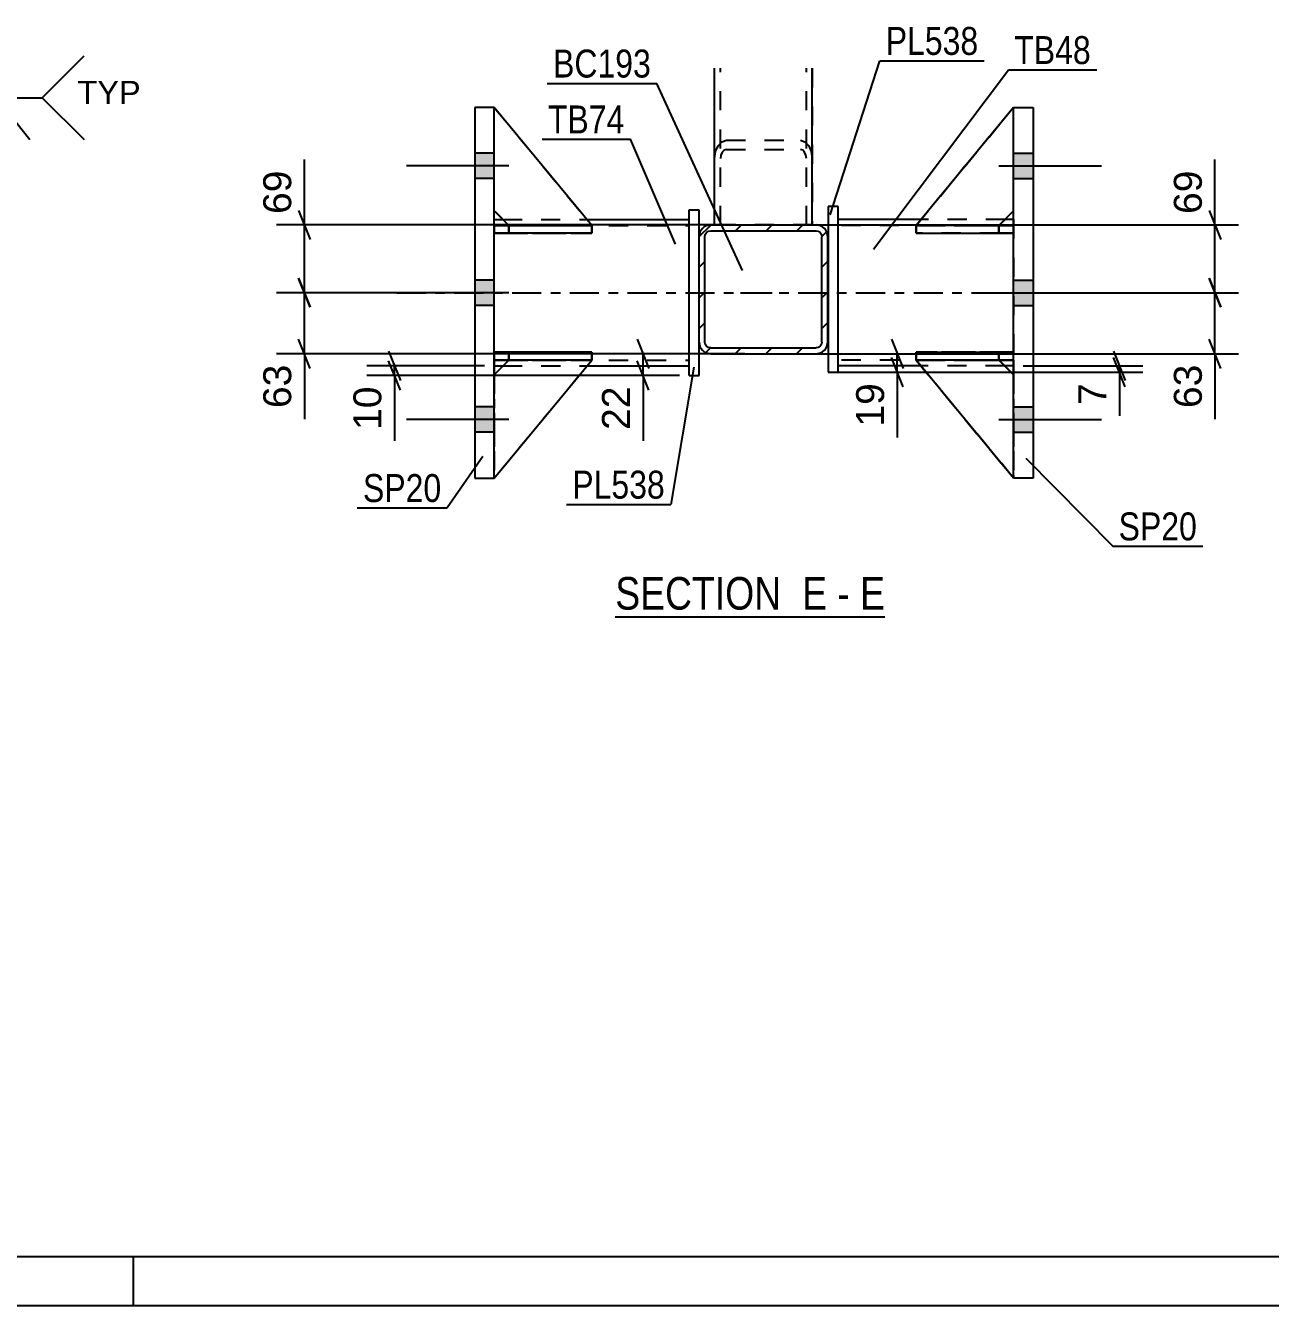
# Model space of a CAD drawing. Header units: millimetres. Extents: x -36 to 805, y -409 to 185.
# Drawn here: x 164.1 to 291.7, y -408.7 to -277.5 of the extents above; entities that cross this region are included whole.
import ezdxf

# ---------------------------------------------------------------- set-up
doc = ezdxf.new("R2010")
doc.units = ezdxf.units.MM
doc.linetypes.add('DXK_LINE_DOT2', pattern=[3.9198, 1.9599, -1.9599])
doc.linetypes.add('DXK_LINE_DOT3', pattern=[5.9187, 2.979, -0.9799, 0.9799, -0.9799])
doc.styles.add('Arial', font='ARIAL.TTF', dxfattribs={"height": 0.2})
doc.styles.add('Arial Narrow', font='ARIALN.TTF', dxfattribs={"height": 0.2})

# ---------------------------------------------------------------- blocks, each defined once
blk = doc.blocks.new('Unknown-203724355-1135')
at = {"color": 5, "linetype": 'Continuous'}
for p, q in [((-30.86, -403.7), (800.14, -403.7)), ((175.14, -408.7), (175.14, -403.7)), ((-35.86, -408.7), (805.14, -408.7))]:
    blk.add_line(p, q, dxfattribs=at)
blk = doc.blocks.new('Unknown-203724355-19 - 8073')
at = {"color": 6, "linetype": 'Continuous'}
blk.add_line((224.54, -338.12), (252.19, -338.12), dxfattribs=at)
at = {"color": 0, "linetype": 'Continuous'}
for points in [[(242.65, -337.37), (242.65, -333.87), (224.54, -333.87), (224.54, -337.37)], [(246.26, -337.37), (246.26, -333.87), (243.7, -333.87), (243.7, -337.37)], [(248.58, -337.37), (248.58, -333.87), (247.31, -333.87), (247.31, -337.37)], [(252.19, -337.37), (252.19, -333.87), (249.63, -333.87), (249.63, -337.37)]]:
    blk.add_wipeout(points, dxfattribs=at)
at = {"color": 7, "linetype": 'Continuous', "style": 'Arial Narrow'}
for s, p in [('SECTION ', (224.54, -337.37)), ('E', (243.7, -337.37)), ('E', (249.63, -337.37)), ('-', (247.31, -337.37))]:
    blk.add_text(s, height=3.34, dxfattribs=at).set_placement(p)
blk = doc.blocks.new('Part-203724355-8141 - 8073')
at = {"color": 2, "linetype": 'Continuous'}
for p, q in [((255.39, -297.98), (255.38, -297.98)), ((255.38, -297.98), (255.38, -298.78)), ((255.38, -298.78), (265.38, -298.78)), ((265.38, -297.98), (256.63, -297.98)), ((265.38, -297.98), (265.38, -297.98)), ((265.38, -297.98), (265.38, -298.78))]:
    blk.add_line(p, q, dxfattribs=at)
at = {"color": 7, "linetype": 'DXK_LINE_DOT2'}
for p, q in [((255.38, -298.78), (263.88, -298.78)), ((256.63, -297.98), (255.39, -297.98)), ((263.88, -297.98), (255.39, -297.98)), ((263.88, -297.98), (265.38, -297.98)), ((263.88, -297.98), (263.88, -298.78)), ((263.88, -298.78), (265.38, -298.78)), ((265.38, -297.98), (265.38, -297.98))]:
    blk.add_line(p, q, dxfattribs=at)
blk = doc.blocks.new('Part-203724355-8105 - 8073')
at = {"linetype": 'Continuous'}
h = blk.add_hatch(dxfattribs=at)
h.set_pattern_fill('', scale=0.7, style=0, pattern_type=0)
h.set_pattern_definition([(45, (234.3277, -297.939), (-1.57154, 1.57154), [])])
h.paths.add_polyline_path([(245.13, -297.94), (234.33, -297.94), (233.87, -298.03), (233.48, -298.29), (233.22, -298.68), (233.13, -299.14), (233.13, -309.94), (233.22, -310.4), (233.48, -310.79), (233.87, -311.05), (234.33, -311.14), (245.13, -311.14), (245.59, -311.05), (245.98, -310.79), (246.24, -310.4), (246.33, -309.94), (246.33, -299.14), (246.24, -298.68), (245.98, -298.29), (245.59, -298.03)])
h.paths.add_polyline_path([(245.68, -298.91), (245.73, -299.14), (245.73, -309.94), (245.68, -310.17), (245.55, -310.36), (245.36, -310.49), (245.13, -310.54), (234.33, -310.54), (234.1, -310.49), (233.9, -310.36), (233.77, -310.17), (233.73, -309.94), (233.73, -299.14), (233.77, -298.91), (233.9, -298.71), (234.1, -298.58), (234.33, -298.54), (245.13, -298.54), (245.36, -298.58), (245.55, -298.71)])
at = {"color": 2, "linetype": 'Continuous'}
for p, q in [((233.22, -298.68), (233.13, -299.14)), ((233.13, -309.94), (233.13, -299.14)), ((233.73, -299.14), (233.77, -298.91)), ((233.73, -309.94), (233.73, -299.14)), ((233.77, -298.91), (233.9, -298.71)), ((234.33, -297.94), (233.87, -298.03)), ((233.9, -298.71), (234.1, -298.58)), ((234.1, -298.58), (234.33, -298.54)), ((234.33, -297.94), (245.13, -297.94)), ((234.33, -298.54), (245.13, -298.54)), ((245.59, -298.03), (245.13, -297.94)), ((245.13, -298.54), (245.36, -298.58)), ((245.36, -298.58), (245.55, -298.71)), ((245.55, -298.71), (245.68, -298.91)), ((245.68, -298.91), (245.73, -299.14)), ((245.73, -309.94), (245.73, -299.14)), ((246.33, -299.14), (246.24, -298.68)), ((246.33, -309.94), (246.33, -299.14)), ((233.13, -309.94), (233.22, -310.4)), ((233.77, -310.17), (233.73, -309.94)), ((233.9, -310.36), (233.77, -310.17)), ((234.1, -310.49), (233.9, -310.36)), ((234.33, -310.54), (234.1, -310.49)), ((234.33, -310.54), (245.13, -310.54)), ((245.36, -310.49), (245.13, -310.54)), ((245.55, -310.36), (245.36, -310.49)), ((245.68, -310.17), (245.55, -310.36)), ((245.73, -309.94), (245.68, -310.17)), ((246.24, -310.4), (246.33, -309.94)), ((233.87, -311.05), (234.33, -311.14)), ((234.33, -311.14), (245.13, -311.14)), ((245.13, -311.14), (245.59, -311.05))]:
    blk.add_line(p, q, dxfattribs=at)
at = {"color": 7, "linetype": 'DXK_LINE_DOT3'}
blk.add_line((239.73, -304.54), (239.73, -304.54), dxfattribs=at)
at = {"color": 2, "linetype": 'Continuous'}
for centre, start, end in [((234.33, -299.14), 112.5, 157.5), ((245.13, -299.14), 22.5, 67.5), ((234.33, -309.94), 202.5, 247.5), ((245.13, -309.94), 292.5, 337.5)]:
    blk.add_arc(centre, 1.2, start, end, dxfattribs=at)
blk = doc.blocks.new('Part-203724355-8169 - 8073')
at = {"color": 7, "linetype": 'DXK_LINE_DOT2'}
for p, q in [((212.13, -296.49), (212.13, -285.88)), ((212.13, -285.88), (222.13, -297.99)), ((212.13, -285.88), (222.13, -297.99)), ((213.63, -297.99), (212.13, -296.49)), ((213.63, -297.99), (212.13, -296.49)), ((222.13, -297.99), (213.63, -297.99)), ((213.63, -297.99), (213.63, -297.99)), ((213.63, -297.99), (222.13, -297.99)), ((222.13, -297.99), (222.13, -297.99))]:
    blk.add_line(p, q, dxfattribs=at)
at = {"color": 7, "linetype": 'DXK_LINE_DOT3'}
for p, q in [((212.13, -297.99), (212.13, -285.88)), ((222.13, -297.99), (212.13, -297.99))]:
    blk.add_line(p, q, dxfattribs=at)
blk = doc.blocks.new('Part-203724355-8143 - 8073')
at = {"color": 7, "linetype": 'DXK_LINE_DOT2'}
for p, q in [((255.38, -298.78), (255.38, -297.98)), ((255.38, -297.98), (263.88, -297.98)), ((265.38, -297.98), (255.38, -297.98)), ((263.88, -298.78), (255.38, -298.78)), ((255.38, -298.78), (265.38, -298.78)), ((263.88, -298.78), (263.88, -297.98)), ((263.88, -297.98), (265.38, -297.98)), ((265.38, -298.78), (263.88, -298.78)), ((265.38, -298.78), (265.38, -297.98)), ((265.38, -298.78), (265.38, -297.98)), ((265.38, -297.98), (265.38, -297.98)), ((265.38, -298.78), (265.38, -298.78))]:
    blk.add_line(p, q, dxfattribs=at)
blk = doc.blocks.new('Part-203724355-8135 - 8073')
at = {"color": 7, "linetype": 'DXK_LINE_DOT2'}
for p, q in [((265.38, -285.88), (255.38, -297.99)), ((255.38, -297.99), (265.38, -285.88)), ((265.38, -296.49), (265.38, -285.88)), ((263.88, -297.99), (265.38, -296.49)), ((263.88, -297.99), (265.38, -296.49)), ((255.38, -297.99), (263.88, -297.99)), ((255.38, -297.99), (255.38, -297.99)), ((263.88, -297.99), (255.38, -297.99)), ((263.88, -297.99), (263.88, -297.99))]:
    blk.add_line(p, q, dxfattribs=at)
at = {"color": 7, "linetype": 'DXK_LINE_DOT3'}
for p, q in [((265.38, -297.99), (265.38, -285.88)), ((255.38, -297.99), (265.38, -297.99))]:
    blk.add_line(p, q, dxfattribs=at)
blk = doc.blocks.new('Part-203724355-8142 - 8073')
at = {"color": 7, "linetype": 'DXK_LINE_DOT2'}
for p, q in [((255.38, -311.78), (255.38, -310.98)), ((255.38, -310.98), (263.88, -310.98)), ((265.38, -310.98), (255.38, -310.98)), ((263.88, -311.78), (255.38, -311.78)), ((255.38, -311.78), (265.38, -311.78)), ((263.88, -311.78), (263.88, -310.98)), ((263.88, -310.98), (265.38, -310.98)), ((265.38, -311.78), (263.88, -311.78)), ((265.38, -311.78), (265.38, -310.98)), ((265.38, -311.78), (265.38, -310.98)), ((265.38, -310.98), (265.38, -310.98)), ((265.38, -311.78), (265.38, -311.78))]:
    blk.add_line(p, q, dxfattribs=at)
blk = doc.blocks.new('Part-203724355-8218 - 8073')
at = {"color": 2, "linetype": 'Continuous'}
for p, q in [((212.13, -285.88), (212.13, -285.88)), ((212.13, -285.88), (212.13, -285.88)), ((222.13, -297.99), (212.13, -285.88)), ((213.62, -297.98), (212.13, -296.49)), ((220.88, -297.99), (222.13, -297.99)), ((222.13, -297.99), (222.13, -297.99))]:
    blk.add_line(p, q, dxfattribs=at)
at = {"color": 7, "linetype": 'DXK_LINE_DOT2'}
for p, q in [((212.13, -296.49), (212.13, -285.88)), ((212.13, -285.88), (222.13, -297.99)), ((213.63, -297.99), (212.13, -296.49)), ((213.63, -297.99), (213.62, -297.98)), ((222.13, -297.99), (213.63, -297.99)), ((213.63, -297.99), (213.63, -297.99)), ((213.63, -297.99), (220.88, -297.99))]:
    blk.add_line(p, q, dxfattribs=at)
blk = doc.blocks.new('Part-203724355-8163 - 8073')
at = {"color": 7, "linetype": 'DXK_LINE_DOT2'}
for p, q in [((255.38, -311.79), (263.88, -311.79)), ((265.38, -323.88), (255.38, -311.79)), ((255.38, -311.79), (255.38, -311.79)), ((263.88, -311.79), (255.38, -311.79)), ((255.38, -311.79), (265.38, -323.88)), ((263.88, -311.79), (265.38, -313.29)), ((263.88, -311.79), (263.88, -311.79)), ((265.38, -313.29), (263.88, -311.79)), ((265.38, -313.29), (265.38, -323.88))]:
    blk.add_line(p, q, dxfattribs=at)
at = {"color": 7, "linetype": 'DXK_LINE_DOT3'}
for p, q in [((255.38, -311.79), (265.38, -311.79)), ((265.38, -311.79), (265.38, -323.88))]:
    blk.add_line(p, q, dxfattribs=at)
blk = doc.blocks.new('Part-203724355-8171 - 8073')
at = {"color": 7, "linetype": 'DXK_LINE_DOT2'}
for p, q in [((213.63, -311.79), (212.13, -313.29)), ((212.13, -323.88), (222.13, -311.79)), ((212.13, -313.29), (213.63, -311.79)), ((212.13, -323.88), (222.13, -311.79)), ((222.13, -311.79), (213.63, -311.79)), ((213.63, -311.79), (213.63, -311.79)), ((213.63, -311.79), (222.13, -311.79)), ((222.13, -311.79), (222.13, -311.79)), ((212.13, -313.29), (212.13, -323.88))]:
    blk.add_line(p, q, dxfattribs=at)
at = {"color": 7, "linetype": 'DXK_LINE_DOT3'}
for p, q in [((222.13, -311.79), (212.13, -311.79)), ((212.13, -311.79), (212.13, -323.88))]:
    blk.add_line(p, q, dxfattribs=at)
blk = doc.blocks.new('Part-203724355-8216 - 8073')
at = {"color": 7, "linetype": 'DXK_LINE_DOT2'}
for p, q in [((212.13, -297.98), (213.63, -297.98)), ((221.89, -297.98), (212.13, -297.98)), ((212.13, -297.98), (212.13, -297.98)), ((212.13, -297.98), (212.13, -298.78)), ((212.13, -297.98), (212.13, -298.78)), ((213.63, -298.78), (212.13, -298.78)), ((212.13, -298.78), (222.13, -298.78)), ((212.13, -298.78), (212.13, -298.78)), ((213.63, -297.98), (222.13, -297.98)), ((213.63, -297.98), (213.63, -298.78)), ((222.13, -298.78), (213.63, -298.78)), ((222.13, -297.98), (222.13, -298.78))]:
    blk.add_line(p, q, dxfattribs=at)
blk = doc.blocks.new('Part-203724355-8173 - 8073')
at = {"color": 2, "linetype": 'Continuous'}
for p, q in [((212.13, -298.78), (212.13, -297.98)), ((212.13, -297.98), (220.88, -297.98)), ((222.13, -298.78), (212.13, -298.78)), ((212.13, -298.78), (212.13, -298.78)), ((222.13, -297.98), (222.12, -297.98)), ((222.13, -298.78), (222.13, -297.98))]:
    blk.add_line(p, q, dxfattribs=at)
at = {"color": 7, "linetype": 'DXK_LINE_DOT2'}
for p, q in [((213.63, -297.98), (212.13, -297.98)), ((212.13, -298.78), (213.63, -298.78)), ((213.63, -298.78), (213.63, -297.98)), ((213.63, -297.98), (222.12, -297.98)), ((213.63, -298.78), (222.13, -298.78))]:
    blk.add_line(p, q, dxfattribs=at)
blk = doc.blocks.new('Part-203724355-8174 - 8073')
at = {"color": 7, "linetype": 'DXK_LINE_DOT2'}
for p, q in [((212.13, -310.98), (213.63, -310.98)), ((222.13, -310.98), (212.13, -310.98)), ((212.13, -310.98), (212.13, -310.98)), ((212.13, -310.98), (212.13, -311.78)), ((212.13, -310.98), (212.13, -311.78)), ((213.63, -311.78), (212.13, -311.78)), ((212.13, -311.78), (222.13, -311.78)), ((212.13, -311.78), (212.13, -311.78)), ((213.63, -310.98), (222.13, -310.98)), ((213.63, -310.98), (213.63, -311.78)), ((222.13, -311.78), (213.63, -311.78)), ((222.13, -310.98), (222.13, -311.78))]:
    blk.add_line(p, q, dxfattribs=at)
blk = doc.blocks.new('Part-203724355-8196 - 8073')
at = {"color": 2, "linetype": 'Continuous'}
for p, q in [((212.13, -311.78), (212.13, -310.98)), ((222.13, -310.98), (212.13, -310.98)), ((222.13, -311.78), (212.13, -311.78)), ((212.13, -311.78), (212.13, -311.78)), ((222.13, -311.78), (222.13, -310.98))]:
    blk.add_line(p, q, dxfattribs=at)
at = {"color": 7, "linetype": 'DXK_LINE_DOT2'}
for p, q in [((213.63, -310.98), (212.13, -310.98)), ((212.13, -311.78), (213.63, -311.78)), ((213.63, -311.78), (213.63, -310.98)), ((222.13, -310.98), (213.63, -310.98)), ((213.63, -311.78), (222.13, -311.78))]:
    blk.add_line(p, q, dxfattribs=at)
blk = doc.blocks.new('Part-203724355-8203 - 8073')
at = {"color": 2, "linetype": 'Continuous'}
for p, q in [((213.63, -311.79), (212.13, -313.29)), ((212.13, -323.88), (222.13, -311.79)), ((222.13, -311.79), (213.63, -311.79)), ((213.63, -311.79), (213.63, -311.79)), ((222.13, -311.79), (222.13, -311.79))]:
    blk.add_line(p, q, dxfattribs=at)
at = {"color": 7, "linetype": 'DXK_LINE_DOT2'}
for p, q in [((212.13, -313.29), (213.63, -311.79)), ((212.13, -323.88), (222.13, -311.79)), ((213.63, -311.79), (222.13, -311.79)), ((212.13, -313.29), (212.13, -323.88))]:
    blk.add_line(p, q, dxfattribs=at)
blk = doc.blocks.new('Part-203724355-8204 - 8073')
at = {"color": 2, "linetype": 'Continuous'}
for p, q in [((255.38, -310.98), (265.38, -310.98)), ((255.38, -310.98), (255.38, -311.78)), ((265.38, -311.78), (255.38, -311.78)), ((265.38, -310.98), (265.38, -310.98)), ((265.38, -311.78), (265.38, -310.98))]:
    blk.add_line(p, q, dxfattribs=at)
at = {"color": 7, "linetype": 'DXK_LINE_DOT2'}
for p, q in [((263.88, -310.98), (255.38, -310.98)), ((255.38, -311.78), (263.88, -311.78)), ((265.38, -310.98), (263.88, -310.98)), ((263.88, -310.98), (263.88, -311.78)), ((263.88, -311.78), (265.38, -311.78)), ((265.38, -310.98), (265.38, -310.98))]:
    blk.add_line(p, q, dxfattribs=at)
blk = doc.blocks.new('Part-203724355-8211 - 8073')
at = {"color": 2, "linetype": 'Continuous'}
for p, q in [((255.88, -297.38), (247.38, -297.38)), ((265.38, -297.38), (264.49, -297.38)), ((255.87, -312.38), (247.38, -312.38)), ((265.38, -312.38), (264.47, -312.38))]:
    blk.add_line(p, q, dxfattribs=at)
at = {"color": 7, "linetype": 'DXK_LINE_DOT2'}
for p, q in [((247.38, -312.38), (247.38, -297.38)), ((264.49, -297.38), (255.88, -297.38)), ((265.38, -297.38), (265.38, -312.38)), ((265.38, -297.98), (247.38, -297.98)), ((265.38, -311.78), (247.38, -311.78)), ((264.47, -312.38), (255.87, -312.38))]:
    blk.add_line(p, q, dxfattribs=at)
at = {"color": 7, "linetype": 'DXK_LINE_DOT3'}
blk.add_line((237.38, -304.88), (275.38, -304.88), dxfattribs=at)
blk = doc.blocks.new('Bolt-203724355-8233 - 8073')
at = {"linetype": 'Continuous'}
for points in [[(267.38, -293.18), (267.38, -290.58), (265.38, -290.58), (265.38, -293.18)], [(267.38, -293.18), (267.38, -290.58), (265.38, -290.58), (265.38, -293.18)], [(267.38, -293.18), (267.38, -290.58), (265.38, -290.58), (265.38, -293.18)], [(267.38, -306.18), (267.38, -303.58), (265.38, -303.58), (265.38, -306.18)], [(267.38, -306.18), (267.38, -303.58), (265.38, -303.58), (265.38, -306.18)], [(267.38, -319.18), (267.38, -316.58), (265.38, -316.58), (265.38, -319.18)], [(267.38, -319.18), (267.38, -316.58), (265.38, -316.58), (265.38, -319.18)], [(267.38, -319.18), (267.38, -316.58), (265.38, -316.58), (265.38, -319.18)]]:
    blk.add_hatch(color=1, dxfattribs=at).paths.add_polyline_path(points)
at = {"color": 1, "linetype": 'Continuous'}
for p, q in [((265.38, -290.58), (267.38, -290.58)), ((265.38, -290.58), (267.38, -290.58)), ((265.38, -290.58), (267.38, -290.58)), ((263.88, -291.88), (274.38, -291.88)), ((263.88, -291.88), (274.38, -291.88)), ((263.88, -291.88), (274.38, -291.88)), ((265.38, -293.18), (267.38, -293.18)), ((265.38, -293.18), (267.38, -293.18)), ((265.38, -293.18), (267.38, -293.18)), ((265.38, -303.58), (267.38, -303.58)), ((265.38, -303.58), (267.38, -303.58)), ((263.88, -304.88), (274.38, -304.88)), ((263.88, -304.88), (274.38, -304.88)), ((265.38, -306.18), (267.38, -306.18)), ((265.38, -306.18), (267.38, -306.18)), ((265.38, -316.58), (267.38, -316.58)), ((265.38, -316.58), (267.38, -316.58)), ((265.38, -316.58), (267.38, -316.58)), ((263.88, -317.88), (274.38, -317.88)), ((263.88, -317.88), (274.38, -317.88)), ((263.88, -317.88), (274.38, -317.88)), ((265.38, -319.18), (267.38, -319.18)), ((265.38, -319.18), (267.38, -319.18)), ((265.38, -319.18), (267.38, -319.18))]:
    blk.add_line(p, q, dxfattribs=at)
blk = doc.blocks.new('Bolt-203724355-8234 - 8073')
at = {"linetype": 'Continuous'}
for points in [[(212.13, -293.18), (212.13, -290.58), (210.13, -290.58), (210.13, -293.18)], [(212.13, -293.18), (212.13, -290.58), (210.13, -290.58), (210.13, -293.18)], [(212.13, -293.18), (212.13, -290.58), (210.13, -290.58), (210.13, -293.18)], [(212.13, -306.18), (212.13, -303.58), (210.13, -303.58), (210.13, -306.18)], [(212.13, -306.18), (212.13, -303.58), (210.13, -303.58), (210.13, -306.18)], [(212.13, -319.18), (212.13, -316.58), (210.13, -316.58), (210.13, -319.18)], [(212.13, -319.18), (212.13, -316.58), (210.13, -316.58), (210.13, -319.18)], [(212.13, -319.18), (212.13, -316.58), (210.13, -316.58), (210.13, -319.18)]]:
    blk.add_hatch(color=1, dxfattribs=at).paths.add_polyline_path(points)
at = {"color": 1, "linetype": 'Continuous'}
for p, q in [((212.13, -290.58), (210.13, -290.58)), ((212.13, -290.58), (210.13, -290.58)), ((212.13, -290.58), (210.13, -290.58)), ((213.63, -291.88), (203.13, -291.88)), ((213.63, -291.88), (203.13, -291.88)), ((213.63, -291.88), (203.13, -291.88)), ((212.13, -293.18), (210.13, -293.18)), ((212.13, -293.18), (210.13, -293.18)), ((212.13, -293.18), (210.13, -293.18)), ((212.13, -303.58), (210.13, -303.58)), ((212.13, -303.58), (210.13, -303.58)), ((213.63, -304.88), (203.13, -304.88)), ((213.63, -304.88), (203.13, -304.88)), ((212.13, -306.18), (210.13, -306.18)), ((212.13, -306.18), (210.13, -306.18)), ((212.13, -316.58), (210.13, -316.58)), ((212.13, -316.58), (210.13, -316.58)), ((212.13, -316.58), (210.13, -316.58)), ((213.63, -317.88), (203.13, -317.88)), ((213.63, -317.88), (203.13, -317.88)), ((213.63, -317.88), (203.13, -317.88)), ((212.13, -319.18), (210.13, -319.18)), ((212.13, -319.18), (210.13, -319.18)), ((212.13, -319.18), (210.13, -319.18))]:
    blk.add_line(p, q, dxfattribs=at)
blk = doc.blocks.new('Part-203724355-8237 - 8073')
at = {"color": 2, "linetype": 'Continuous'}
for p, q in [((210.13, -285.88), (210.13, -323.88)), ((212.13, -285.88), (210.13, -285.88)), ((212.13, -323.88), (212.13, -285.88)), ((210.13, -323.88), (212.13, -323.88))]:
    blk.add_line(p, q, dxfattribs=at)
blk = doc.blocks.new('Part-203724355-8238 - 8073')
at = {"color": 2, "linetype": 'Continuous'}
for p, q in [((255.38, -311.79), (255.38, -311.79)), ((263.88, -311.79), (255.38, -311.79)), ((265.38, -323.88), (255.38, -311.79)), ((263.88, -311.79), (263.88, -311.79)), ((263.88, -311.79), (265.38, -313.29))]:
    blk.add_line(p, q, dxfattribs=at)
at = {"color": 7, "linetype": 'DXK_LINE_DOT2'}
for p, q in [((255.38, -311.79), (263.88, -311.79)), ((265.38, -323.88), (255.38, -311.79)), ((263.88, -311.79), (265.38, -313.29)), ((265.38, -313.29), (265.38, -323.88))]:
    blk.add_line(p, q, dxfattribs=at)
blk = doc.blocks.new('Part-203724355-8240 - 8073')
at = {"color": 2, "linetype": 'Continuous'}
for p, q in [((232.13, -313.38), (232.13, -296.38)), ((232.13, -296.38), (233.13, -296.38)), ((233.13, -299.14), (233.13, -296.38)), ((233.13, -313.38), (233.13, -309.94)), ((232.13, -313.38), (233.13, -313.38))]:
    blk.add_line(p, q, dxfattribs=at)
at = {"color": 7, "linetype": 'DXK_LINE_DOT2'}
blk.add_line((233.13, -309.94), (233.13, -299.14), dxfattribs=at)
blk = doc.blocks.new('Part-203724355-8241 - 8073')
at = {"color": 2, "linetype": 'Continuous'}
for p, q in [((212.13, -297.38), (213.02, -297.38)), ((221.63, -297.38), (232.13, -297.38)), ((212.13, -312.38), (213.03, -312.38)), ((221.64, -312.38), (232.13, -312.38))]:
    blk.add_line(p, q, dxfattribs=at)
at = {"color": 7, "linetype": 'DXK_LINE_DOT2'}
for p, q in [((212.13, -312.38), (212.13, -297.38)), ((213.02, -297.38), (221.63, -297.38)), ((232.13, -312.38), (232.13, -297.38)), ((212.13, -297.98), (232.13, -297.98)), ((212.13, -311.78), (232.13, -311.78)), ((213.03, -312.38), (221.64, -312.38))]:
    blk.add_line(p, q, dxfattribs=at)
at = {"color": 7, "linetype": 'DXK_LINE_DOT3'}
blk.add_line((202.13, -304.88), (242.13, -304.88), dxfattribs=at)
blk = doc.blocks.new('Part-203724355-8242 - 8073')
at = {"color": 2, "linetype": 'Continuous'}
for p, q in [((265.38, -323.88), (265.38, -285.88)), ((265.38, -285.88), (267.38, -285.88)), ((267.38, -285.88), (267.38, -323.88)), ((267.38, -323.88), (265.38, -323.88))]:
    blk.add_line(p, q, dxfattribs=at)
blk = doc.blocks.new('Part-203724355-8244 - 8073')
at = {"color": 7, "linetype": 'DXK_LINE_DOT2'}
for p, q in [((234.73, -297.94), (234.73, -281.87)), ((235.33, -297.94), (235.33, -281.87)), ((244.13, -297.94), (244.13, -281.87)), ((244.73, -281.87), (244.73, -297.94)), ((244.73, -297.94), (234.73, -297.94))]:
    blk.add_line(p, q, dxfattribs=at)
blk = doc.blocks.new('Part-203724355-8245 - 8073')
at = {"color": 2, "linetype": 'Continuous'}
for p, q in [((234.73, -297.94), (234.73, -281.87)), ((244.73, -297.94), (244.73, -281.87))]:
    blk.add_line(p, q, dxfattribs=at)
at = {"color": 7, "linetype": 'DXK_LINE_DOT2'}
for p, q in [((235.33, -297.94), (235.33, -281.87)), ((244.13, -297.94), (244.13, -281.87)), ((234.82, -290.41), (235.08, -289.81)), ((235.08, -289.81), (235.47, -289.4)), ((235.47, -289.4), (235.93, -289.26)), ((235.93, -289.26), (243.53, -289.26)), ((243.53, -289.26), (243.99, -289.4)), ((243.99, -289.4), (244.38, -289.81)), ((244.38, -289.81), (244.64, -290.41)), ((234.73, -291.12), (234.82, -290.41)), ((235.37, -290.77), (235.33, -291.12)), ((235.5, -290.47), (235.37, -290.77)), ((235.7, -290.26), (235.5, -290.47)), ((235.93, -290.19), (235.7, -290.26)), ((235.93, -290.19), (243.53, -290.19)), ((243.76, -290.26), (243.53, -290.19)), ((243.95, -290.47), (243.76, -290.26)), ((244.08, -290.77), (243.95, -290.47)), ((244.13, -291.12), (244.08, -290.77)), ((244.64, -290.41), (244.73, -291.12)), ((234.73, -297.94), (244.73, -297.94))]:
    blk.add_line(p, q, dxfattribs=at)
blk = doc.blocks.new('Part-203724355-8246 - 8073')
at = {"color": 2, "linetype": 'Continuous'}
for p, q in [((265.38, -285.88), (255.38, -297.99)), ((265.38, -285.88), (265.38, -285.88)), ((265.38, -285.88), (265.38, -285.88)), ((263.89, -297.98), (265.38, -296.49)), ((256.63, -297.99), (255.38, -297.99)), ((255.38, -297.99), (255.38, -297.99))]:
    blk.add_line(p, q, dxfattribs=at)
at = {"color": 7, "linetype": 'DXK_LINE_DOT2'}
for p, q in [((265.38, -285.88), (255.38, -297.99)), ((265.38, -296.49), (265.38, -285.88)), ((263.88, -297.99), (265.38, -296.49)), ((263.88, -297.99), (255.38, -297.99)), ((263.88, -297.99), (256.63, -297.99)), ((263.88, -297.99), (263.89, -297.98)), ((263.88, -297.99), (263.88, -297.99))]:
    blk.add_line(p, q, dxfattribs=at)
blk = doc.blocks.new('Part-203724355-8251 - 8073')
at = {"color": 2, "linetype": 'Continuous'}
for p, q in [((247.38, -296.04), (246.38, -296.04)), ((246.38, -296.04), (246.38, -313.04)), ((247.38, -313.04), (247.38, -296.04)), ((246.38, -313.04), (247.38, -313.04))]:
    blk.add_line(p, q, dxfattribs=at)
blk = doc.blocks.new('StraightDimension-203724355-8338 - 8073')
at = {"color": 7, "linetype": 'Continuous'}
for p, q in [((285.43, -303.38), (286.63, -306.38)), ((268.38, -304.88), (288.43, -304.88)), ((286.03, -311.14), (286.03, -304.88)), ((286.63, -312.64), (285.43, -309.64)), ((246.13, -311.14), (288.43, -311.14)), ((286.03, -311.14), (286.03, -317.84)), ((286.03, -311.14), (286.03, -317.84))]:
    blk.add_line(p, q, dxfattribs=at)
at = {"color": 0}
blk.add_wipeout([(285.28, -311.66), (281.08, -311.66), (281.08, -317.31), (285.28, -317.31)], dxfattribs=at)
at = {"color": 3, "style": 'Arial'}
blk.add_text('63', height=2.865, rotation=90.0002, dxfattribs=at).set_placement((284.68, -316.71))
blk = doc.blocks.new('StraightDimension-203724355-8351 - 8073')
at = {"color": 7, "linetype": 'Continuous'}
for p, q in [((286.03, -297.94), (286.03, -291.24)), ((286.03, -297.94), (286.03, -291.24)), ((285.43, -296.44), (286.63, -299.44)), ((243.98, -297.94), (288.43, -297.94)), ((286.03, -304.88), (286.03, -297.94)), ((286.63, -306.38), (285.43, -303.38)), ((268.38, -304.88), (288.43, -304.88))]:
    blk.add_line(p, q, dxfattribs=at)
at = {"color": 0}
blk.add_wipeout([(285.28, -291.77), (281.08, -291.77), (281.08, -297.41), (285.28, -297.41)], dxfattribs=at)
at = {"color": 3, "style": 'Arial'}
blk.add_text('69', height=2.865, rotation=90.0002, dxfattribs=at).set_placement((284.68, -296.81))
blk = doc.blocks.new('StraightDimension-203724355-8324 - 8073')
at = {"color": 7, "linetype": 'Continuous'}
for p, q in [((192.06, -303.38), (193.26, -306.38)), ((209.13, -304.88), (189.81, -304.88)), ((192.66, -311.14), (192.66, -304.88)), ((193.26, -312.64), (192.06, -309.64)), ((237.84, -311.14), (189.81, -311.14)), ((192.66, -311.14), (192.66, -317.84)), ((192.66, -311.14), (192.66, -317.84))]:
    blk.add_line(p, q, dxfattribs=at)
at = {"color": 0}
blk.add_wipeout([(191.91, -311.66), (187.71, -311.66), (187.71, -317.31), (191.91, -317.31)], dxfattribs=at)
at = {"color": 3, "style": 'Arial'}
blk.add_text('63', height=2.865, rotation=90.0002, dxfattribs=at).set_placement((191.31, -316.71))
blk = doc.blocks.new('StraightDimension-203724355-8366 - 8073')
at = {"color": 7, "linetype": 'Continuous'}
for p, q in [((226.79, -309.64), (227.99, -312.64)), ((234.52, -311.14), (224.54, -311.14)), ((227.99, -314.88), (226.79, -311.88)), ((227.39, -313.38), (227.39, -311.14)), ((231.13, -313.38), (224.54, -313.38)), ((227.39, -313.38), (227.39, -320.07)), ((227.39, -313.38), (227.39, -320.07))]:
    blk.add_line(p, q, dxfattribs=at)
at = {"color": 0}
blk.add_wipeout([(226.64, -313.9), (222.44, -313.9), (222.44, -319.55), (226.64, -319.55)], dxfattribs=at)
at = {"color": 3, "style": 'Arial'}
blk.add_text('22', height=2.865, rotation=90.0002, dxfattribs=at).set_placement((226.04, -318.95))
blk = doc.blocks.new('StraightDimension-203724355-8310 - 8073')
at = {"color": 7, "linetype": 'Continuous'}
for p, q in [((192.66, -297.94), (192.66, -291.24)), ((192.66, -297.94), (192.66, -291.24)), ((192.06, -296.44), (193.26, -299.44)), ((236.01, -297.94), (189.81, -297.94)), ((192.66, -304.88), (192.66, -297.94)), ((193.26, -306.38), (192.06, -303.38)), ((209.13, -304.88), (189.81, -304.88))]:
    blk.add_line(p, q, dxfattribs=at)
at = {"color": 0}
blk.add_wipeout([(191.91, -291.77), (187.71, -291.77), (187.71, -297.41), (191.91, -297.41)], dxfattribs=at)
at = {"color": 3, "style": 'Arial'}
blk.add_text('69', height=2.865, rotation=90.0002, dxfattribs=at).set_placement((191.31, -296.81))
blk = doc.blocks.new('StraightDimension-203724355-8391 - 8073')
at = {"color": 7, "linetype": 'Continuous'}
for p, q in [((275.63, -310.88), (276.83, -313.88)), ((276.83, -314.54), (275.63, -311.54)), ((248.38, -313.04), (278.63, -313.04)), ((266.38, -312.38), (278.63, -312.38)), ((276.23, -313.04), (276.23, -312.38)), ((276.23, -313.04), (276.23, -317.51)), ((276.23, -313.04), (276.23, -317.51))]:
    blk.add_line(p, q, dxfattribs=at)
at = {"color": 0}
blk.add_wipeout([(275.48, -313.56), (271.28, -313.56), (271.28, -316.99), (275.48, -316.99)], dxfattribs=at)
at = {"color": 3, "style": 'Arial'}
blk.add_text('7', height=2.87, rotation=90.0002, dxfattribs=at).set_placement((274.88, -316.39))
blk = doc.blocks.new('StraightDimension-203724355-29837 - 8073')
at = {"color": 7, "linetype": 'Continuous'}
for p, q in [((201.3, -310.88), (202.5, -313.88)), ((202.5, -314.88), (201.3, -311.88)), ((211.13, -312.38), (199.05, -312.38)), ((231.13, -313.38), (199.05, -313.38)), ((201.9, -313.38), (201.9, -312.38)), ((201.9, -313.38), (201.9, -320.07)), ((201.9, -313.38), (201.9, -320.07))]:
    blk.add_line(p, q, dxfattribs=at)
at = {"color": 0}
blk.add_wipeout([(201.15, -313.9), (196.95, -313.9), (196.95, -319.55), (201.15, -319.55)], dxfattribs=at)
at = {"color": 3, "style": 'Arial'}
blk.add_text('10', height=2.865, rotation=90.0002, dxfattribs=at).set_placement((200.55, -318.95))
blk = doc.blocks.new('StraightDimension-203724355-29845 - 8073')
at = {"color": 7, "linetype": 'Continuous'}
for p, q in [((252.85, -309.64), (254.05, -312.64)), ((244.35, -311.14), (255.85, -311.14)), ((254.05, -314.54), (252.85, -311.54)), ((253.45, -313.04), (253.45, -311.14)), ((247.38, -313.04), (255.85, -313.04)), ((253.45, -313.04), (253.45, -319.74)), ((253.45, -313.04), (253.45, -319.74))]:
    blk.add_line(p, q, dxfattribs=at)
at = {"color": 0}
blk.add_wipeout([(252.7, -313.56), (248.5, -313.56), (248.5, -319.21), (252.7, -319.21)], dxfattribs=at)
at = {"color": 3, "style": 'Arial'}
blk.add_text('19', height=2.865, rotation=90.0002, dxfattribs=at).set_placement((252.1, -318.61))
blk = doc.blocks.new('Mark-203724355-8101 - 8073')
at = {"color": 0}
blk.add_wipeout([(228.21, -282.82), (228.21, -279.82), (218.16, -279.82), (218.16, -282.82)], dxfattribs=at)
blk.add_wipeout([(228.21, -282.82), (228.21, -279.82), (218.16, -279.82), (218.16, -282.82)], dxfattribs=at)
at = {"color": 30, "linetype": 'Continuous'}
for p in [(217.56, -283.42), (237.57, -302.59)]:
    blk.add_line(p, (228.81, -283.42), dxfattribs=at)
at = {"color": 3, "style": 'Arial Narrow'}
blk.add_text('BC193', height=2.863, dxfattribs=at).set_placement((218.16, -282.82))
blk = doc.blocks.new('Mark-203724355-29886 - 8073')
at = {"color": 0}
blk.add_wipeout([(261.78, -280.5), (261.78, -277.5), (252.27, -277.5), (252.27, -280.5)], dxfattribs=at)
blk.add_wipeout([(261.78, -280.5), (261.78, -277.5), (252.27, -277.5), (252.27, -280.5)], dxfattribs=at)
at = {"color": 30, "linetype": 'Continuous'}
for p, q in [((246.59, -296.89), (251.67, -281.1)), ((251.67, -281.1), (262.38, -281.1))]:
    blk.add_line(p, q, dxfattribs=at)
at = {"color": 3, "style": 'Arial Narrow'}
blk.add_text('PL538', height=2.863, dxfattribs=at).set_placement((252.27, -280.5))
blk = doc.blocks.new('Mark-203724355-29856 - 8073')
at = {"color": 0}
blk.add_wipeout([(225.49, -288.55), (225.49, -285.55), (217.63, -285.55), (217.63, -288.55)], dxfattribs=at)
blk.add_wipeout([(225.49, -288.55), (225.49, -285.55), (217.63, -285.55), (217.63, -288.55)], dxfattribs=at)
at = {"color": 30, "linetype": 'Continuous'}
for p in [(217.03, -289.15), (230.72, -299.91)]:
    blk.add_line(p, (226.09, -289.15), dxfattribs=at)
at = {"color": 3, "style": 'Arial Narrow'}
blk.add_text('TB74', height=2.863, dxfattribs=at).set_placement((217.63, -288.55))
blk = doc.blocks.new('Mark-203724355-29877 - 8073')
at = {"color": 0}
blk.add_wipeout([(229.63, -325.99), (229.63, -322.99), (220.13, -322.99), (220.13, -325.99)], dxfattribs=at)
blk.add_wipeout([(229.63, -325.99), (229.63, -322.99), (220.13, -322.99), (220.13, -325.99)], dxfattribs=at)
at = {"color": 30, "linetype": 'Continuous'}
for p in [(232.61, -312.51), (219.53, -326.59)]:
    blk.add_line(p, (230.23, -326.59), dxfattribs=at)
at = {"color": 3, "style": 'Arial Narrow'}
blk.add_text('PL538', height=2.863, dxfattribs=at).set_placement((220.13, -325.99))
blk = doc.blocks.new('Mark-203724355-29868 - 8073')
at = {"color": 0}
blk.add_wipeout([(206.71, -326.34), (206.71, -323.34), (198.67, -323.34), (198.67, -326.34)], dxfattribs=at)
blk.add_wipeout([(206.71, -326.34), (206.71, -323.34), (198.67, -323.34), (198.67, -326.34)], dxfattribs=at)
at = {"color": 30, "linetype": 'Continuous'}
for p in [(210.95, -321.67), (198.07, -326.94)]:
    blk.add_line(p, (207.31, -326.94), dxfattribs=at)
at = {"color": 3, "style": 'Arial Narrow'}
blk.add_text('SP20', height=2.863, dxfattribs=at).set_placement((198.67, -326.34))
blk = doc.blocks.new('Mark-203724355-29894 - 8073')
at = {"color": 0}
blk.add_wipeout([(284.19, -330.27), (284.19, -327.27), (276.15, -327.27), (276.15, -330.27)], dxfattribs=at)
blk.add_wipeout([(284.19, -330.27), (284.19, -327.27), (276.15, -327.27), (276.15, -330.27)], dxfattribs=at)
at = {"color": 30, "linetype": 'Continuous'}
for p, q in [((266.62, -321.83), (275.55, -330.87)), ((275.55, -330.87), (284.79, -330.87))]:
    blk.add_line(p, q, dxfattribs=at)
at = {"color": 3, "style": 'Arial Narrow'}
blk.add_text('SP20', height=2.863, dxfattribs=at).set_placement((276.15, -330.27))
blk = doc.blocks.new('Mark-203724355-29903 - 8073')
at = {"color": 0}
blk.add_wipeout([(273.3, -281.44), (273.3, -278.44), (265.45, -278.44), (265.45, -281.44)], dxfattribs=at)
blk.add_wipeout([(273.3, -281.44), (273.3, -278.44), (265.45, -278.44), (265.45, -281.44)], dxfattribs=at)
at = {"color": 30, "linetype": 'Continuous'}
for p, q in [((251.01, -300.41), (264.85, -282.04)), ((264.85, -282.04), (273.9, -282.04))]:
    blk.add_line(p, q, dxfattribs=at)
at = {"color": 3, "style": 'Arial Narrow'}
blk.add_text('TB48', height=2.863, dxfattribs=at).set_placement((265.45, -281.44))
blk = doc.blocks.new('WeldMark-203724355-2163 - 1862')
at = {"linetype": 'Continuous'}
blk.add_hatch(color=30, dxfattribs=at).paths.add_polyline_path([(135.8, -305.91), (133.11, -307.43), (134.76, -304.82)])
at = {"color": 30, "linetype": 'Continuous'}
for p, q in [((133.11, -307.43), (156.79, -284.9)), ((156.79, -284.9), (165.79, -284.9))]:
    blk.add_line(p, q, dxfattribs=at)
at = {"color": 3, "linetype": 'Continuous'}
for q in [(164.51, -289.18), (161.08, -289.18)]:
    blk.add_line((161.08, -284.9), q, dxfattribs=at)
for start, end in [(90, 270), (270, 90)]:
    blk.add_arc((156.79, -284.9), 1.5, start, end, dxfattribs=at)
at = {"color": 0, "linetype": 'Continuous'}
blk.add_wipeout([(175.87, -285.55), (175.87, -283.05), (169.39, -283.05), (169.39, -285.55)], dxfattribs=at)
blk.add_wipeout([(175.87, -285.55), (175.87, -283.05), (169.39, -283.05), (169.39, -285.55)], dxfattribs=at)
at = {"color": 3, "linetype": 'Continuous'}
for q in [(170.08, -280.61), (170.08, -289.18)]:
    blk.add_line((165.79, -284.9), q, dxfattribs=at)
at = {"color": 3, "linetype": 'Continuous', "style": 'Arial'}
blk.add_text('TYP', height=2.388, dxfattribs=at).set_placement((169.39, -285.55))

msp = doc.modelspace()

# ---------------------------------------------------------------- block references
for name in ['Unknown-203724355-1135', 'Part-203724355-8244 - 8073', 'Part-203724355-8245 - 8073', 'Part-203724355-8237 - 8073', 'Part-203724355-8169 - 8073', 'Part-203724355-8218 - 8073', 'Part-203724355-8135 - 8073', 'Part-203724355-8246 - 8073', 'Part-203724355-8242 - 8073', 'Bolt-203724355-8234 - 8073', 'Bolt-203724355-8233 - 8073', 'Part-203724355-8240 - 8073', 'Part-203724355-8251 - 8073', 'Part-203724355-8241 - 8073', 'Part-203724355-8211 - 8073', 'Part-203724355-8216 - 8073', 'Part-203724355-8173 - 8073', 'Part-203724355-8105 - 8073', 'Part-203724355-8141 - 8073', 'Part-203724355-8143 - 8073', 'Part-203724355-8174 - 8073', 'Part-203724355-8196 - 8073', 'Part-203724355-8171 - 8073', 'Part-203724355-8203 - 8073', 'Part-203724355-8142 - 8073', 'Part-203724355-8204 - 8073', 'Part-203724355-8163 - 8073', 'Part-203724355-8238 - 8073']:
    msp.add_blockref(name, (0, 0))

# ---------------------------------------------------------------- next in the draw order: block references
for name in ['WeldMark-203724355-2163 - 1862', 'StraightDimension-203724355-8324 - 8073', 'StraightDimension-203724355-8338 - 8073', 'Mark-203724355-29868 - 8073', 'Mark-203724355-29894 - 8073', 'Unknown-203724355-19 - 8073']:
    msp.add_blockref(name, (0, 0))

# ---------------------------------------------------------------- next in the draw order: block references
for name in ['StraightDimension-203724355-8310 - 8073', 'StraightDimension-203724355-8351 - 8073', 'StraightDimension-203724355-8366 - 8073', 'StraightDimension-203724355-8391 - 8073']:
    msp.add_blockref(name, (0, 0))

# ---------------------------------------------------------------- next in the draw order: block references
for name in ['Mark-203724355-29886 - 8073', 'Mark-203724355-8101 - 8073', 'StraightDimension-203724355-29837 - 8073', 'StraightDimension-203724355-29845 - 8073']:
    msp.add_blockref(name, (0, 0))

# ---------------------------------------------------------------- next in the draw order: block references
for name in ['Mark-203724355-29903 - 8073', 'Mark-203724355-29856 - 8073', 'Mark-203724355-29877 - 8073']:
    msp.add_blockref(name, (0, 0))

doc.saveas('drawing.dxf')
